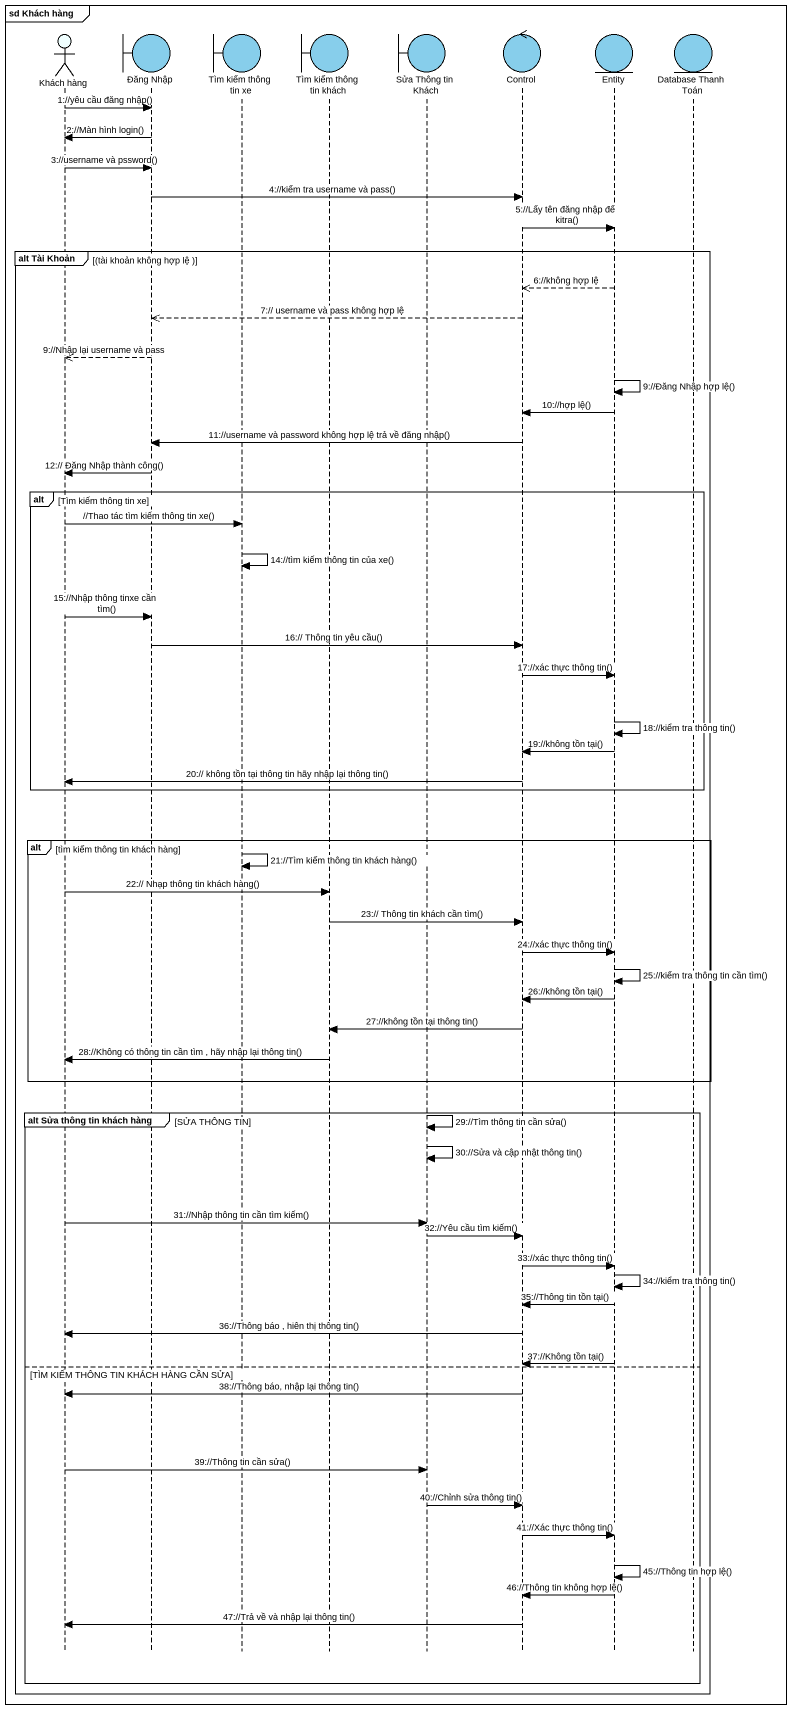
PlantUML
@startuml
mainframe sd Khách hàng
hide footbox
actor "Khách hàng" as Khách_hàng #F0FFFF
boundary "Đăng Nhập" as Đăng_Nhập #87CEEB
boundary "Tìm kiếm thông tin xe" as Tìm_kiếm_thông_tin_xe #87CEEB
boundary "Tìm kiếm thông tin khách" as Tìm_kiếm_thông_tin_khách #87CEEB
boundary "Sửa Thông tin Khách" as Sửa_Thông_tin_Khách #87CEEB
control "Control" as Control_ #87CEEB
entity "Entity" as Entity_ #87CEEB
entity "Database Thanh Toán" as Database_Thanh_Toán #87CEEB

Khách_hàng -> Đăng_Nhập : 1://yêu cầu đăng nhập()
Đăng_Nhập -> Khách_hàng : 2://Màn hình login()
Khách_hàng -> Đăng_Nhập : 3://username và pssword()
Đăng_Nhập -> Control_ : 4://kiểm tra username và pass()
Control_ -> Entity_ : 5://Lấy tên đăng nhập để kitra()
group alt Tài Khoản [(tài khoản không hợp lệ )]
  Entity_ -->> Control_ : 6://không hợp lệ
  Control_ -->> Đăng_Nhập : 7:// username và pass không hợp lệ
  Đăng_Nhập -->> Khách_hàng : 9://Nhập lại username và pass
  Entity_ -> Entity_ : 9://Đăng Nhập hợp lệ()
  Entity_ -> Control_ : 10://hợp lệ()
  Control_ -> Đăng_Nhập : 11://username và password không hợp lệ trả về đăng nhập()
  Đăng_Nhập -> Khách_hàng : 12:// Đăng Nhập thành công()
  alt Tìm kiếm thông tin xe
    Khách_hàng -> Tìm_kiếm_thông_tin_xe : //Thao tác tìm kiếm thông tin xe()
    Tìm_kiếm_thông_tin_xe -> Tìm_kiếm_thông_tin_xe : 14://tìm kiếm thông tin của xe()
    Khách_hàng -> Đăng_Nhập : 15://Nhập thông tinxe cần tìm()
    Đăng_Nhập -> Control_ : 16:// Thông tin yêu cầu()
    Control_ -> Entity_ : 17://xác thực thông tin()
    Entity_ -> Entity_ : 18://kiểm tra thông tin()
    Entity_ -> Control_ : 19://không tồn tại()
    Control_ -> Khách_hàng : 20:// không tồn tại thông tin hãy nhập lại thông tin()
  end
  alt tìm kiếm thông tin khách hàng
    Tìm_kiếm_thông_tin_xe -> Tìm_kiếm_thông_tin_xe : 21://Tìm kiếm thông tin khách hàng()
    Khách_hàng -> Tìm_kiếm_thông_tin_khách : 22:// Nhạp thông tin khách hàng()
    Tìm_kiếm_thông_tin_khách -> Control_ : 23:// Thông tin khách cần tìm()
    Control_ -> Entity_ : 24://xác thực thông tin()
    Entity_ -> Entity_ : 25://kiểm tra thông tin cần tìm()
    Entity_ -> Control_ : 26://không tồn tại()
    Control_ -> Tìm_kiếm_thông_tin_khách : 27://không tồn tại thông tin()
    Tìm_kiếm_thông_tin_khách -> Khách_hàng : 28://Không có thông tin cần tìm , hãy nhập lại thông tin()
  end
  group alt Sửa thông tin khách hàng [SỬA THÔNG TIN]
    Sửa_Thông_tin_Khách -> Sửa_Thông_tin_Khách : 29://Tìm thông tin cần sửa()
    Sửa_Thông_tin_Khách -> Sửa_Thông_tin_Khách : 30://Sửa và cập nhật thông tin()
    Khách_hàng -> Sửa_Thông_tin_Khách : 31://Nhập thông tin cần tìm kiếm()
    Sửa_Thông_tin_Khách -> Control_ : 32://Yêu cầu tìm kiếm()
    Control_ -> Entity_ : 33://xác thực thông tin()
    Entity_ -> Entity_ : 34://kiểm tra thông tin()
    Entity_ -> Control_ : 35://Thông tin tồn tại()
    Control_ -> Khách_hàng : 36://Thông báo , hiên thị thông tin()
    Entity_ -> Control_ : 37://Không tồn tại()
  else TÌM KIẾM THÔNG TIN KHÁCH HÀNG CẦN SỬA
    Control_ -> Khách_hàng : 38://Thông báo, nhập lại thông tin()
    Khách_hàng -> Sửa_Thông_tin_Khách : 39://Thông tin cần sửa()
    Sửa_Thông_tin_Khách -> Control_ : 40://Chỉnh sửa thông tin()
    Control_ -> Entity_ : 41://Xác thực thông tin()
    Entity_ -> Entity_ : 45://Thông tin hợp lệ()
    Entity_ -> Control_ : 46://Thông tin không hợp lệ()
    Control_ -> Khách_hàng : 47://Trả về và nhập lại thông tin()
  end
end
@enduml
